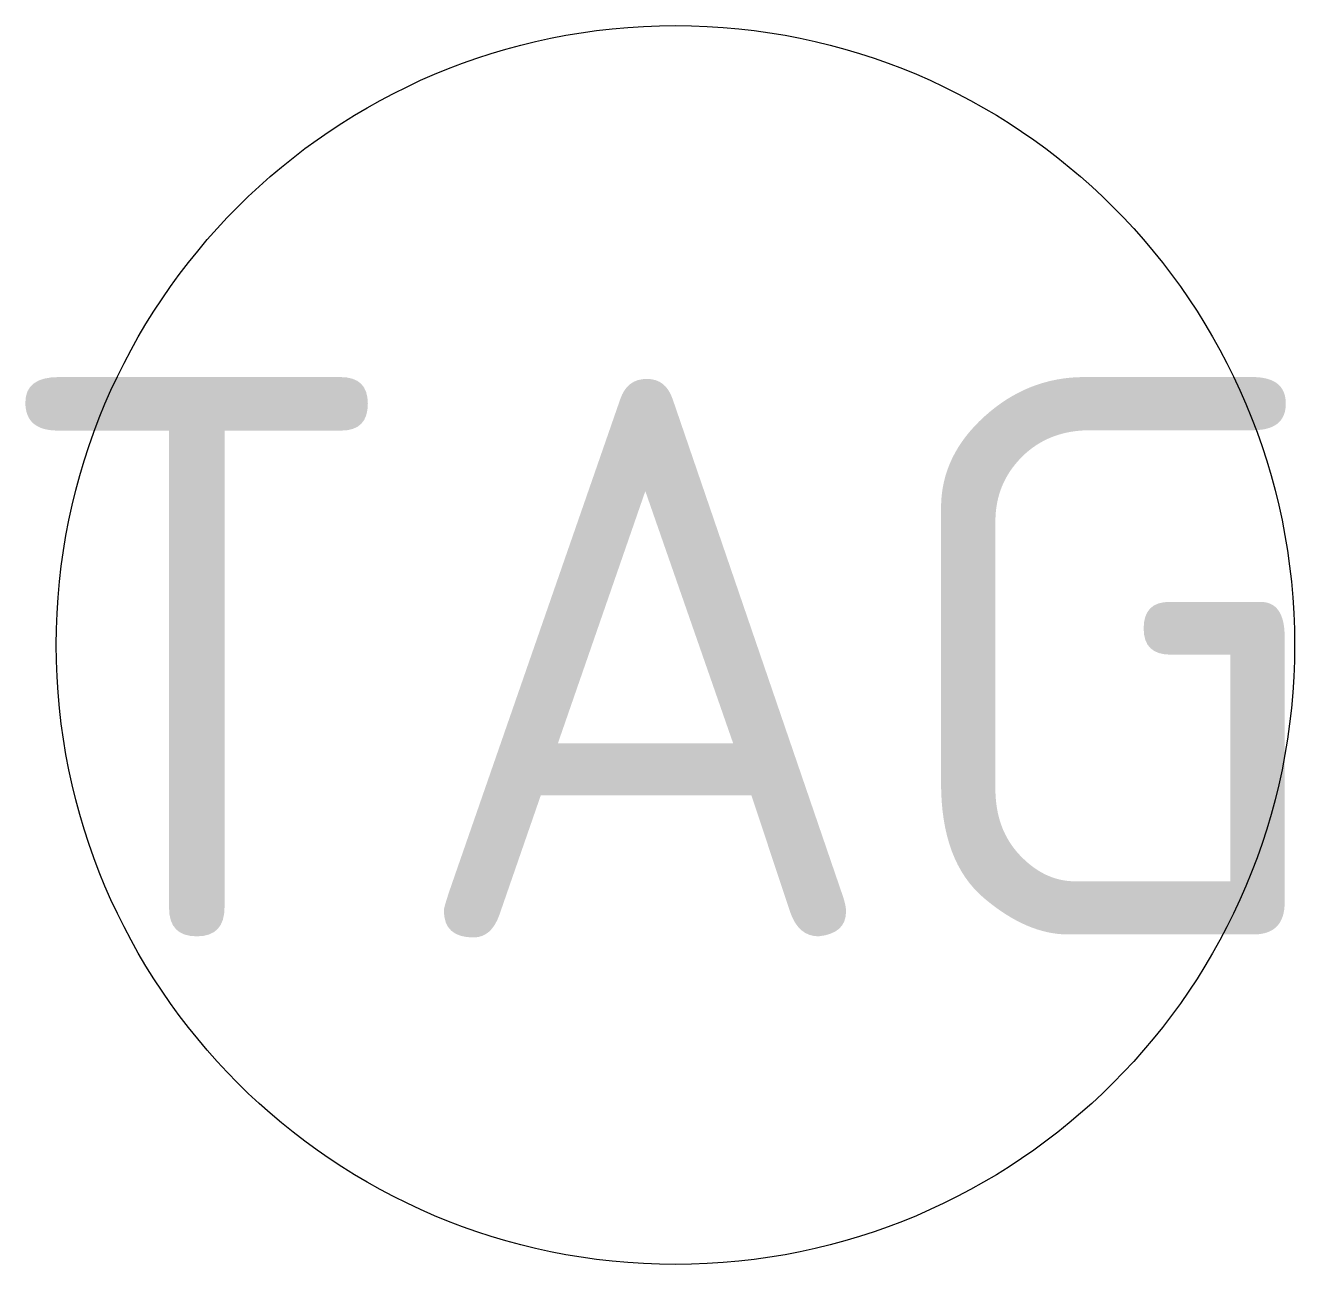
# Model space of a CAD drawing. Header units: millimetres. Extents: x 577099.54 to 577103.64, y 1191082 to 1191086.
import ezdxf
from ezdxf.enums import TextEntityAlignment as Align

# ---------------------------------------------------------------- set-up
doc = ezdxf.new("R2010")
doc.units = ezdxf.units.MM
doc.header["$MEASUREMENT"] = 0
doc.styles.add('ISO3098B', font='ISO3098B.shx')

msp = doc.modelspace()

# ---------------------------------------------------------------- linework, layer by layer
msp.add_circle((577101.6359, 1191084.004), 2)

# ---------------------------------------------------------------- texts
at = {"style": 'ISO3098B'}
for tag, text, p in [('X', 'x', (577101.6359, 1191086.004)), ('Y', 'y', (577101.6359, 1191082.004))]:
    msp.add_attdef(tag, text=text, height=0.0015, dxfattribs=at).set_placement(p, align=Align.MIDDLE_CENTER)
msp.add_attdef('TAG', text='No.', height=1.8, dxfattribs=at).set_placement((577101.5902, 1191083.0632), align=Align.CENTER)

doc.saveas('drawing.dxf')
